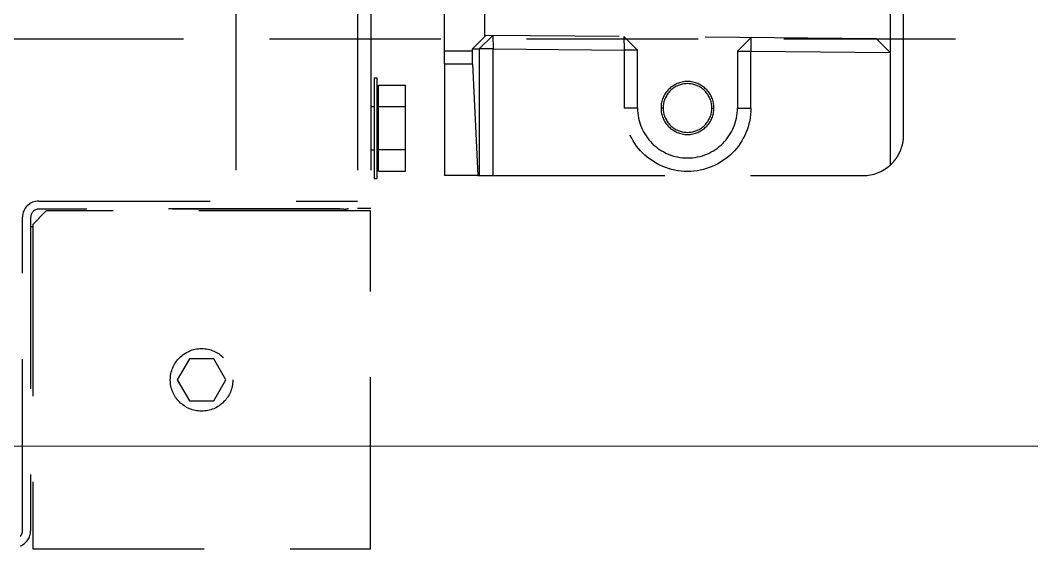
# Model space of a CAD drawing. Extents: x -32000 to 416743, y -254124 to 144214.
# Drawn here: x 255965.4 to 256339.9, y 64262.1 to 64457.6 of the extents above; entities that cross this region are included whole.
import ezdxf

# ---------------------------------------------------------------- set-up
doc = ezdxf.new("R2010")
doc.units = 0
doc.header["$LTSCALE"] = 10
doc.linetypes.add('XFM1Q40$0$HIDDEN', pattern=[9.525, 6.35, -3.175])
doc.layers.add('XFM1Q40$0$M-EQPM-MAU', color=22, linetype='Continuous')
doc.layers.add('XFM7P40ICA$0$H12PL4$0$L40_19_MEJI', color=252, linetype='Continuous')

# ---------------------------------------------------------------- blocks, each defined once
blk = doc.blocks.new('XFM1Q40')
at = {"color": 252, "linetype": 'XFM1Q40$0$HIDDEN'}
for p, q in [((256292.41, 64415.17, -5.33), (256292.41, 64595.17, -5.33)), ((256122.41, 64446.15, 149.67), (256122.41, 64574.19, 149.67)), ((256137.41, 64451.66, 149.67), (256137.41, 64568.68, 149.67)), ((256287.41, 64468.61, -0.33), (256287.41, 64445.73, -0.33)), ((256137.41, 64451.66, 149.67), (256132.79, 64447.12, 149.67)), ((256140.33, 64452.02, 4.67), (256135.32, 64447.1, 4.67)), ((256137.8, 64452.04, 149.29), (256137.41, 64451.66, 149.67)), ((256282.41, 64450.78, 4.67), (256137.8, 64452.04, 149.29)), ((256140.33, 64452.02, 4.67), (256140.5, 64447.01, -0.33)), ((256188.87, 64451.59, 4.67), (256188.91, 64446.59, -0.33)), ((256193.91, 64446.55, 4.67), (256188.87, 64451.59, 4.67)), ((256235.87, 64451.18, 4.67), (256230.91, 64446.23, 4.67)), ((256235.87, 64451.18, 4.67), (256235.91, 64446.18, -0.33)), ((256287.41, 64445.73, -0.33), (256282.41, 64450.78, 4.67)), ((256132.79, 64446.15, 149.67), (256122.41, 64446.15, 149.67)), ((256132.79, 64446.15, 149.67), (256132.79, 64447.12, 149.67)), ((256132.79, 64447.12, 149.67), (256135.32, 64447.1, 4.67)), ((256135.32, 64447.1, 4.67), (256135.32, 64400.17, 4.67)), ((256140.5, 64447.01, -0.33), (256135.32, 64447.1, 4.67)), ((256140.5, 64400.17, -0.33), (256140.5, 64447.01, -0.33)), ((256140.5, 64447.01, -0.33), (256188.91, 64446.59, -0.33)), ((256188.91, 64446.59, -0.33), (256188.91, 64425.17, -0.33)), ((256193.91, 64446.55, 4.67), (256188.91, 64446.59, -0.33)), ((256193.91, 64425.17, 4.67), (256193.91, 64446.55, 4.67)), ((256230.91, 64446.23, 4.67), (256235.91, 64446.18, -0.33)), ((256230.91, 64446.23, 4.67), (256230.91, 64425.17, 4.67)), ((256235.91, 64446.18, -0.33), (256287.41, 64445.73, -0.33)), ((256235.91, 64425.17, -0.33), (256235.91, 64446.18, -0.33)), ((256287.41, 64445.73, -0.33), (256287.41, 64403.99, -0.33)), ((256122.41, 64441.46, 146.41), (256122.41, 64400.17, 34.67)), ((256122.41, 64441.46, 146.41), (256132.85, 64441.46, 146.41)), ((256132.85, 64441.46, 146.41), (256134.8, 64400.17, 34.67)), ((256193.91, 64425.17, 4.67), (256188.91, 64425.17, -0.33)), ((256203.4, 64425.17, -10.33), (256202.61, 64425.17, 4.67)), ((256221.43, 64425.17, -10.33), (256222.21, 64425.17, 4.67)), ((256230.91, 64425.17, 4.67), (256235.91, 64425.17, -0.33)), ((256134.8, 64400.17, 34.67), (256122.41, 64400.17, 34.67)), ((256134.8, 64400.17, 34.67), (256135.32, 64400.17, 4.67)), ((256135.32, 64400.17, 4.67), (256140.5, 64400.17, -0.33)), ((256140.5, 64400.17, -0.33), (256277.41, 64400.17, -0.33))]:
    blk.add_line(p, q, dxfattribs=at)
at = {"color": 252, "linetype": 'XFM1Q40$0$HIDDEN', "extrusion": (-1, -2.22045e-16, -1.0842e-17)}
blk.add_arc((-64446.15, 144.67, -256122.41), 5, 20.2826, 90, dxfattribs=at)
at = {"color": 252, "linetype": 'XFM1Q40$0$HIDDEN'}
for centre, radius, start, end in [((256212.41, 64425.17, 4.67), 9.8, 0, 180), ((256212.41, 64425.17, -10.33), 9.01, 0, 180), ((256212.41, 64425.17, 4.67), 18.5, 180, 0), ((256212.41, 64425.17, 4.67), 9.8, 180, 0), ((256212.41, 64425.17, -10.33), 9.01, 180, 0), ((256277.41, 64415.17, -0.33), 15, 270, 311.8103)]:
    blk.add_arc(centre, radius, start, end, dxfattribs=at)
at = {"color": 252, "linetype": 'XFM1Q40$0$HIDDEN', "extrusion": (-1.76787e-16, -2.22045e-16, -1)}
blk.add_arc((-256212.41, 64425.17, 0.33), 23.5, 180, 0, dxfattribs=at)
at = {"color": 252, "linetype": 'XFM1Q40$0$HIDDEN'}
blk.add_rational_spline([(256132.85, 64441.46, 146.41), (256132.82, 64442.22, 148.44), (256132.79, 64443.99, 149.67), (256132.79, 64446.15, 149.67)], [1, 0.880375915643, 0.880375915643, 1], degree=3, dxfattribs=at)
blk.add_open_spline([(256287.41, 64403.99, -0.33), (256287.84, 64404.38, -0.33), (256288.25, 64404.78, -0.38), (256289, 64405.63, -0.57), (256289.35, 64406.07, -0.7), (256289.98, 64406.97, -1.02), (256290.27, 64407.42, -1.21), (256290.78, 64408.35, -1.62), (256291.01, 64408.83, -1.84), (256291.63, 64410.27, -2.56), (256291.92, 64411.23, -3.09), (256292.21, 64412.7, -3.91), (256292.29, 64413.19, -4.18), (256292.39, 64414.18, -4.75), (256292.41, 64414.68, -5.04), (256292.41, 64415.17, -5.33)], degree=3, knots=[0, 0, 0, 0, 0.00171773, 0.00171773, 0.00343546, 0.00343546, 0.0051532, 0.0051532, 0.00687093, 0.00687093, 0.01030639, 0.01030639, 0.01202412, 0.01202412, 0.01374185, 0.01374185, 0.01374185, 0.01374185], dxfattribs=at)
at = {"layer": 'XFM1Q40$0$M-EQPM-MAU', "color": 252, "linetype": 'XFM1Q40$0$HIDDEN'}
for p, q in [((256045.21, 65132.37, 0.06), (256045.21, 64387.98, -0.71)), ((256090.21, 65132.37, 5.06), (256090.21, 64387.98, 4.29)), ((256095.21, 65132.37, 0.06), (256095.21, 64387.98, -0.71)), ((256095.21, 65132.37, 0.06), (256095.21, 64387.98, -0.71)), ((256787.85, 64450.65, 30.78), (255797.4, 64450.65, 30.78)), ((256096.41, 64436.37, -120.2), (256097.41, 64436.37, -120.2)), ((256096.41, 64436.37, -74.2), (256097.41, 64436.37, -74.2)), ((256096.41, 64436.37, -28.2), (256097.41, 64436.37, -28.2)), ((256098.05, 64433.63, -120.2), (256108.05, 64433.63, -120.2)), ((256098.05, 64433.63, -74.2), (256108.05, 64433.63, -74.2)), ((256098.05, 64425.68, -14.42), (256098.05, 64433.63, -28.2)), ((256098.05, 64433.63, -28.2), (256108.05, 64433.63, -28.2)), ((256108.05, 64425.68, -14.42), (256108.05, 64433.63, -28.2)), ((256095.21, 64425.7, -120.2), (256096.41, 64425.7, -120.2)), ((256095.21, 64425.7, -74.2), (256096.41, 64425.7, -74.2)), ((256095.21, 64425.7, -28.2), (256096.41, 64425.7, -28.2)), ((256097.41, 64425.7, -120.2), (256098.05, 64425.7, -120.2)), ((256097.41, 64425.7, -74.2), (256098.05, 64425.7, -74.2)), ((256097.41, 64425.7, -28.2), (256098.05, 64425.7, -28.2)), ((256098.05, 64425.68, -14.42), (256108.05, 64425.68, -14.42)), ((256098.05, 64409.77, -14.42), (256098.05, 64425.68, -14.42)), ((256108.05, 64409.77, -14.42), (256108.05, 64425.68, -14.42)), ((256095.21, 64409.75, -120.2), (256096.41, 64409.75, -120.2)), ((256095.21, 64409.75, -74.2), (256096.41, 64409.75, -74.2)), ((256095.21, 64409.75, -28.2), (256096.41, 64409.75, -28.2)), ((256097.41, 64409.75, -120.2), (256098.05, 64409.75, -120.2)), ((256097.41, 64409.75, -74.2), (256098.05, 64409.75, -74.2)), ((256097.41, 64409.75, -28.2), (256098.05, 64409.75, -28.2)), ((256098.05, 64401.81, -28.2), (256098.05, 64409.77, -14.42)), ((256098.05, 64409.77, -14.42), (256108.05, 64409.77, -14.42)), ((256108.05, 64401.81, -28.2), (256108.05, 64409.77, -14.42)), ((256096.41, 64399.07, -120.2), (256097.41, 64399.07, -120.2)), ((256096.41, 64399.07, -74.2), (256097.41, 64399.07, -74.2)), ((256096.41, 64399.07, -28.2), (256097.41, 64399.07, -28.2)), ((256098.05, 64401.81, -120.2), (256108.05, 64401.81, -120.2)), ((256098.05, 64401.81, -74.2), (256108.05, 64401.81, -74.2)), ((256098.05, 64401.81, -28.2), (256108.05, 64401.81, -28.2)), ((255972.23, 64390.75, -3.25), (256090.21, 64390.75, -3.25)), ((256085.23, 64387.75, -3.25), (255972.23, 64387.75, -3.25)), ((256020.21, 64387.98, 4.29), (256090.21, 64387.98, 4.29)), ((255966.23, 64268.75, -3.25), (255966.23, 64384.75, -3.25)), ((255969.23, 64384.75, -3.25), (255969.23, 64268.75, -3.25)), ((255975, 64387.07, -3.14), (255970, 64382.07, -3.14)), ((256095, 64387.07, -3.14), (255975, 64387.07, -3.14)), ((256095, 64262.07, -3.14), (256095, 64387.07, -3.14)), ((255969.23, 64381.37, -59.79), (255970, 64381.37, -59.79)), ((255970, 64382.07, -3.14), (255970, 64262.07, -3.14)), ((256027.99, 64332.38, 18.55), (256023.48, 64324.57, 18.55)), ((256037.01, 64332.38, 18.55), (256027.99, 64332.38, 18.55)), ((256041.52, 64324.57, 18.55), (256037.01, 64332.38, 18.55)), ((256023.48, 64324.57, 18.55), (256027.99, 64316.76, 18.55)), ((256037.01, 64316.76, 18.55), (256041.52, 64324.57, 18.55)), ((256027.99, 64316.76, 18.55), (256037.01, 64316.76, 18.55)), ((255970, 64262.07, -3.14), (256095, 64262.07, -3.14))]:
    blk.add_line(p, q, dxfattribs=at)
blk.add_circle((256032.5, 64324.57, -0.66), 11.57, dxfattribs=at)
at = {"layer": 'XFM1Q40$0$M-EQPM-MAU', "color": 252, "linetype": 'XFM1Q40$0$HIDDEN', "extrusion": (1, 4.6697e-16, 0)}
for centre in [(64417.72, -28.2, 256096.41), (64417.72, -28.2, 256097.41)]:
    blk.add_arc(centre, 18.65, 360, 180, dxfattribs=at)
at = {"layer": 'XFM1Q40$0$M-EQPM-MAU', "color": 252, "linetype": 'XFM1Q40$0$HIDDEN'}
for centre, radius, start, end in [((255972.23, 64384.75, -3.25), 6, 90, 180), ((255972.23, 64384.75, -3.25), 3, 90, 180), ((256085.23, 64393.75, -3.25), 6, 270, 285.8367), ((255963.23, 64268.75, -3.25), 3, 315.4624, 0), ((255963.23, 64268.75, -3.25), 6, 290.8772, 0)]:
    blk.add_arc(centre, radius, start, end, dxfattribs=at)
at = {"layer": 'XFM1Q40$0$M-EQPM-MAU', "color": 252, "linetype": 'XFM1Q40$0$HIDDEN', "extrusion": (3.44509e-16, -1, 0)}
blk.add_arc((256090.21, -0.71, -64387.98), 5, 360, 90, dxfattribs=at)
blk = doc.blocks.new('XFM7P40ICA$0$H12PL4')
at = {"layer": 'XFM7P40ICA$0$H12PL4$0$L40_19_MEJI', "lineweight": 0}
blk.add_line((251900, 64300), (259100, 64300), dxfattribs=at)
blk = doc.blocks.new('XFM7P40ICA')
blk.add_blockref('XFM7P40ICA$0$H12PL4', (0, 0))

msp = doc.modelspace()

# ---------------------------------------------------------------- block references
for name in ['XFM7P40ICA', 'XFM1Q40']:
    msp.add_blockref(name, (0, 0))

doc.saveas('drawing.dxf')
